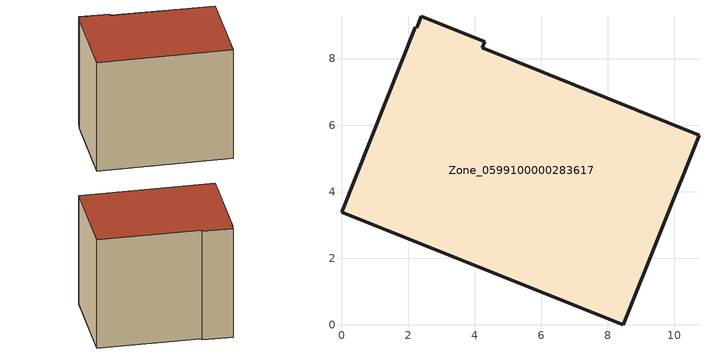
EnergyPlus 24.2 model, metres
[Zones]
Zone_0599100000283617
 floor ground (C_G): 2.27,8.92 2.4,9.28 4.31,8.51 4.24,8.32 10.74,5.7 8.46,0 0,3.38 2.22,8.94 z0.12
 wall outside (C_F): 8.46,0 10.74,5.7 4.24,8.32 4.31,8.51 2.4,9.28 2.27,8.92 2.22,8.94 0,3.38 8.46,0 z0.12:8.22
 roof outside (C_R): 4.31,8.51 2.4,9.28 2.27,8.92 2.22,8.94 0,3.38 8.46,0 10.74,5.7 4.24,8.32 z8.22
[BUILDING]
Pand.0599100000283617: North Axis=0; Terrain=City; Loads Convergence Tolerance Value=0.04; Temperature Convergence Tolerance Value=0.4; Solar Distribution=FullExterior; Maximum Number of Warmup Days=25; Minimum Number of Warmup Days=1
[Site:Location]
Rotterdam.The.Hague.AP_ZH_NLD Design_Conditions: Latitude=51.96; Longitude=4.45; Time Zone=1; Elevation=-4.5
[SITE:GROUNDTEMPERATURE:BUILDINGSURFACE]
18, 18, 18, 18, 18, 18, 18, 18, 18, 18, 18, 18
[MATERIAL] Thermal Absorptance=0.9; Solar Absorptance=0.7; Visible Absorptance=0.7
Name | Roughness | Thickness | Conductivity | Density | Specific Heat
G.TI.1975-1991 | MediumSmooth | 0.15 | 0.288461 | 540 | 1210
F.TI.1975-1991 | Rough | 0.3 | 0.230769 | 1920 | 840
R.TI.1975-1991 | MediumRough | 0.2 | 0.153846 | 1500 | 1000
[CONSTRUCTION]
C_G: G.TI.1975-1991
C_F: F.TI.1975-1991
C_R: R.TI.1975-1991
[ZONE]
Zone_0599100000283617: Type=1; Multiplier=1; Ceiling Height=Autocalculate; Volume=Autocalculate; Floor Area=autocalculate; Part of Total Floor Area=Yes
[ZONEINFILTRATION:DESIGNFLOWRATE]
Infil_Zone_0599100000283617: Zone or ZoneList or Space or SpaceList=Zone_0599100000283617; Schedule=AlwaysOn; Design Flow Rate Calculation Method=Flow/Area; Flow Rate per Floor Area=0.003; Constant Term Coefficient=1; Temperature Term Coefficient=0; Velocity Term Coefficient=0; Velocity Squared Term Coefficient=0
[HVACTEMPLATE:ZONE:IDEALLOADSAIRSYSTEM]
Zone_0599100000283617: Maximum Heating Supply Air Temperature=50; Minimum Cooling Supply Air Temperature=13; Maximum Heating Supply Air Humidity Ratio=0.0156; Minimum Cooling Supply Air Humidity Ratio=0.0077; Heating Limit=NoLimit; Cooling Limit=NoLimit; Dehumidification Control Type=ConstantSensibleHeatRatio; Cooling Sensible Heat Ratio=0.7; Dehumidification Setpoint=60; Humidification Control Type=None; Humidification Setpoint=30; Outdoor Air Method=None; Outdoor Air Flow Rate per Person=0.00944; Outdoor Air Flow Rate per Zone Floor Area=0; Outdoor Air Flow Rate per Zone=0; Demand Controlled Ventilation Type=None; Outdoor Air Economizer Type=NoEconomizer; Heat Recovery Type=None; Sensible Heat Recovery Effectiveness=0.7; Latent Heat Recovery Effectiveness=0.65
[ZONECONTROL:THERMOSTAT]
ThermostatControl_Zone_0599100000283617: Zone or ZoneList=Zone_0599100000283617; Control Type Schedule=DualSetpointControlType; Control 1=Thermostat_Zone_0599100000283617; Temperature Difference Between Cutout And Setpoint=0
[THERMOSTATSETPOINT:DUALSETPOINT]
Thermostat_Zone_0599100000283617: Heating Setpoint Temperature Schedule=HeatingSetpoint_Zone_0599100000283617; Cooling Setpoint Temperature Schedule=CoolingSetpoint_Zone_0599100000283617
[SCHEDULE:COMPACT]
HeatingSetpoint_Zone_0599100000283617: Through: 12/31, For: AllDays, Until: 24:00, 21
CoolingSetpoint_Zone_0599100000283617: Through: 12/31, For: AllDays, Until: 24:00, 24
DualSetpointControlType: Through: 12/31, For: AllDays, Until: 24:00, 4
AlwaysOn: Through: 12/31, For: AllDays, Until: 24:00, 1
